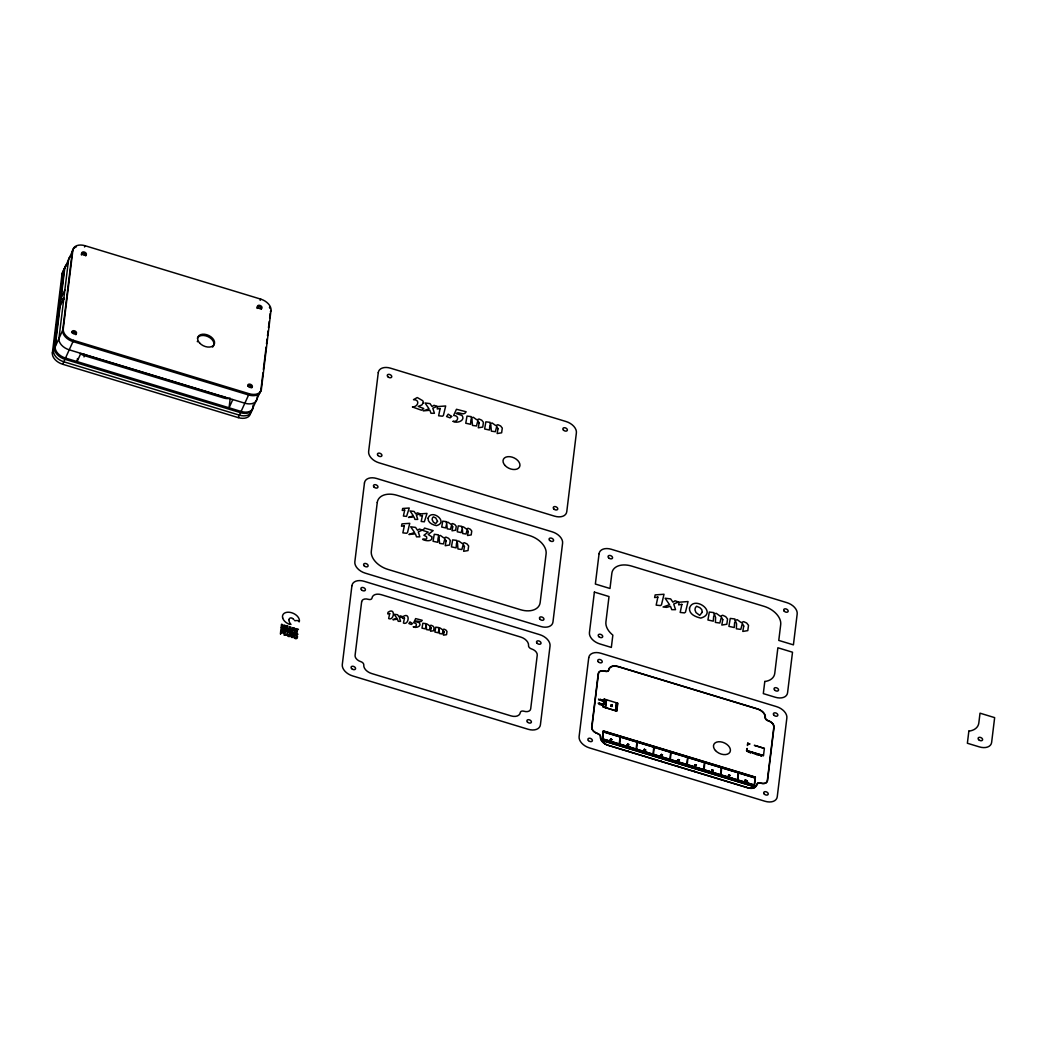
<?xml version="1.0" encoding="UTF-8"?>
<svg xmlns="http://www.w3.org/2000/svg" width="1047" height="1047" viewBox="0 0 1047 1047"><rect width="100%" height="100%" fill="white"/><g stroke="black" fill="none" stroke-linecap="round" stroke-linejoin="round"><path stroke-width="1.5" d="M291.092 632.126L289.993 631.119L289.849 632.283M291.812 632.414L297.819 634.207M281.106 627.834L281.512 624.261L282.389 624.522L282.232 625.962L283.711 626.407L283.894 624.98L284.771 625.242L284.339 628.815L283.462 628.553L283.645 626.97L282.166 626.525L281.97 628.095L281.237 627.873M287.729 634.94L288.017 632.427L287.127 632.179L286.826 634.547M288.946 619.889L289.142 621.303A8.808 5.719 24.5 0 0 289.509 622.284A9.161 5.955 24.5 0 0 289.862 622.939A8.638 5.601 24.5 0 0 290.529 623.894A10.077 6.544 24.5 0 0 290.909 624.326L290.987 624.431M280.413 633.932L280.779 630.386M750.49 787.776L751.772 788.182L751.026 788.26A8.926 5.798 24.5 0 1 747.767 787.684L608.399 745.32A8.847 5.745 24.5 0 1 600.598 736.879A3.651 2.369 24.5 0 0 599.787 734.837L597.457 733.41A6.439 4.175 24.5 0 1 591.895 727.482L598.465 673.692A6.334 4.123 24.5 0 1 605.035 671.271L605.061 671.284A3.691 2.395 24.5 0 0 608.844 669.923A8.939 5.798 24.5 0 1 618.005 666.625L757.361 708.989A8.847 5.745 24.5 0 1 765.161 717.431M283.606 632.166L283.606 632.087A2.997 1.95 24.5 0 1 283.554 632.427L283.305 632.781A1.492 0.968 24.5 0 1 282.926 632.964A1.309 0.851 24.5 0 1 282.52 632.99L281.421 632.715L280.609 633.998M293.657 636.288L293.749 635.608M292.165 630.817L292.545 627.624L294.011 628.043M748.579 751.851L748.5 752.243M753.853 753.578L753.618 753.264M712.156 769.728L712.052 770.461M747.702 743.331L747.493 745.516L747.78 743.291L749.966 744.024L747.728 743.291M747.152 748.5L746.956 750.568L763.368 755.554M757.007 754.73L756.85 753.879L757.046 754.782M62.009 274.092L72.884 250.194A11.91 7.735 24.5 0 1 85.095 245.731L260.716 299.115A11.91 7.735 24.5 0 1 271.003 310.422L261.384 389.262L250.508 413.159A11.91 7.735 24.5 0 1 238.284 417.622L62.676 364.251A11.91 7.735 24.5 0 1 52.376 352.944L62.009 274.092A11.91 7.735 24.5 0 1 63.226 271.33M52.376 352.944L63.252 329.046L72.884 250.194M77.465 358.519L77.098 361.595L80.841 353.363M230.17 398.685L229.071 407.793L232.814 399.548M253.152 405.006L252.759 408.212A11.91 7.735 24.5 0 1 240.535 412.675L64.927 359.304A11.91 7.735 24.5 0 1 54.627 347.997L64.26 269.144A11.91 7.735 24.5 0 1 66.249 265.663M257.457 395.491L257.065 398.737A11.91 7.735 24.5 0 1 244.841 403.2L69.233 349.829A11.91 7.735 24.5 0 1 58.933 338.521L68.565 259.669A11.91 7.735 24.5 0 1 70.555 256.188M262.98 372.797L260.821 390.505A11.91 7.735 24.5 0 1 248.597 394.968L72.989 341.584A11.91 7.735 24.5 0 1 62.689 330.276L72.322 251.437A11.91 7.735 24.5 0 1 76.287 246.856M263.373 369.578L266.121 347.054M266.514 343.835L267.103 339.006M267.495 335.786L268.084 330.957M268.477 327.75L269.262 321.311M269.655 318.092L270.244 313.262M287.742 635.149C289.653 637.793 290.333 629.182 290.111 635.673M292.362 631.262L293.173 629.928L294.024 631.236M294.678 636L294.927 635.477A1.309 0.851 24.5 0 1 295.228 635.28L296.51 636.406M603.137 706.568L604.093 699.03L617.782 703.218L616.814 711.162L603.085 706.961M604.263 699.226L603.321 706.947L605.349 707.563L606.292 699.841M606.514 699.906L605.572 707.628L615.479 710.638L616.421 702.917M612.273 704.696L611.173 704.788M616.644 702.982L615.701 710.717L616.604 710.978L617.547 703.257M644.481 749.207L643.97 749.914L644.533 749.168M645.763 750.123L644.9 749.914L645.633 749.835M712.025 769.741L712.025 770.487M713.243 770.775L712.654 770.396L713.229 770.788M728.908 774.872L728.398 775.578M746.668 749.835L746.576 750.699L747.859 751.013M746.877 750.647L747.205 748.553M745.974 780.813L746.158 780.054L746.145 780.866M752.413 752.505L753.042 753.447M754.521 753.421L754.743 753.604M750.712 787.789L754.272 787.632A8.926 5.798 24.5 0 0 756.916 784.386A3.704 2.408 24.5 0 1 758.159 782.986L763.171 783.431A6.334 4.123 24.5 0 0 766.339 782.449L767.307 780.617L773.851 726.998L773.223 724.498A6.439 4.188 24.5 0 0 768.315 720.899A3.651 2.369 24.5 0 1 765.161 717.457M755.227 754.246L755.201 754.272M755.725 754.272L756.261 753.958M758.591 754.442L758.277 755.227L758.643 754.403M759.14 754.874L759.468 755.044M761.104 755.214L761.575 756.222L761.221 755.188M764.245 748.396L754.337 745.333L764.375 748.369L763.485 755.659L746.707 750.66L746.72 749.809M293.33 628.527L293.513 629.548M288.972 619.641L289.011 619.444A5.13 3.337 24.5 0 1 289.234 618.921L289.352 618.738A4.999 3.246 24.5 0 1 290.058 618.123L290.176 618.057A2.055 1.335 24.5 0 1 290.673 617.913L290.87 617.9M297.387 637.466L297.466 636.798A4.267 2.775 24.5 0 0 297.44 636.524L297.4 636.34A3.023 1.963 24.5 0 0 297.204 635.804A2.107 1.374 24.5 0 0 296.89 635.359A1.701 1.112 24.5 0 0 296.262 634.888L295.974 634.757A2.539 1.649 24.5 0 0 295.568 634.626L295.476 634.613A1.688 1.099 24.5 0 0 294.704 634.626L294.155 634.914A3.22 2.094 24.5 0 0 293.867 635.307L293.801 635.424M749.416 751.654L749.783 752.649L750.045 751.785M662.057 754.612L661.953 755.397M297.348 637.649L296.968 638.29A2.303 1.492 24.5 0 1 296.563 638.552L296.249 638.644A1.505 0.982 24.5 0 1 295.791 638.657A1.937 1.256 24.5 0 1 295.293 638.552M299.128 621.918L299.403 621.054A9.109 5.916 24.5 0 0 299.324 619.785L298.905 618.476A9.057 5.889 24.5 0 0 298.356 617.494L297.754 616.67A10.81 7.015 24.5 0 0 297.387 616.251L296.785 615.636A8.533 5.536 24.5 0 0 296.118 615.073A8.899 5.772 24.5 0 0 290.922 612.547A8.926 5.798 24.5 0 0 285.713 612.587A8.769 5.693 24.5 0 0 284.732 613.019L284.287 613.28A9.174 5.955 24.5 0 0 283.58 613.882A8.847 5.745 24.5 0 0 283.017 614.628L282.677 615.4A8.651 5.628 24.5 0 0 282.507 616.29A8.847 5.745 24.5 0 0 282.533 617.233L282.546 617.311A9.201 5.981 24.5 0 0 282.69 617.979M64.862 289.98L61.106 298.225L64.037 299.115M84.532 246.974L85.095 245.731M60.124 306.261L63.88 298.029M62.676 364.251L73.552 340.354A11.91 7.735 24.5 0 1 63.252 329.046M84.009 356.922L84.571 355.692L223.94 398.056A9.043 5.876 24.5 0 0 230.17 398.148M260.14 300.345L260.716 299.115M270.44 311.653L271.003 310.422M238.284 417.622L249.16 393.724A11.91 7.735 24.5 0 0 261.384 389.262M290.019 635.948L289.757 636.314A1.466 0.942 24.5 0 1 289.077 636.55L288.658 636.511M296.353 637.479L295.529 637.976L294.626 637.1M289.587 626.904L290.804 627.074L291.59 630.909M288.004 629.928L289.43 627.205M611.906 739.679L611.265 739.117L611.068 739.823M696.268 765.004C694.645 766.757 697.734 764.441 695.653 764.703M601.358 700.6L600.389 699.933M757.858 783.365L760.724 783.195A6.57 4.267 24.5 0 0 767.53 780.696L774.086 726.88A6.662 4.332 24.5 0 0 768.354 720.755L766.6 719.826A3.416 2.225 24.5 0 1 765.383 717.496A9.083 5.889 24.5 0 0 757.4 708.832L618.018 666.468A9.161 5.955 24.5 0 0 608.621 669.844A3.455 2.251 24.5 0 1 605.048 671.114A6.583 4.267 24.5 0 0 598.23 673.614L591.673 727.429A6.675 4.332 24.5 0 0 597.418 733.554A3.429 2.225 24.5 0 1 600.376 736.813A9.083 5.889 24.5 0 0 607.155 745.058L747.754 787.841A9.174 5.955 24.5 0 0 754.429 787.789L757.138 784.465A3.468 2.251 24.5 0 1 757.858 783.365M601.946 705.141C603.491 702.602 599.224 704.566 601.92 705.141M611.88 739.692L611.082 739.928M760.646 755.908L760.541 755.371M611.291 705.678L611.985 705.56M644.572 756.196L643.355 755.816M662.542 754.756L661.913 755.201M661.586 761.365L660.369 760.986M677.749 760.096L678.391 759.468L677.749 760.174M679.372 759.873L678.718 760.397L679.438 759.808M678.456 766.496L677.239 766.116M694.109 771.259L695.378 771.665M728.411 775.5L728.961 774.832M729.432 775.801L730.112 775.277L729.419 775.892M728.188 781.716L729.393 782.004M744.914 780.499L745.399 779.832L744.744 780.552M745.673 780.735L746.446 780.997L745.66 780.826M744.718 786.637L745.896 787.095M605.336 743.645L604.381 743.344M628.135 751.196L626.904 750.791M611.134 704.867L612.259 704.67M610.82 705.809L612.037 706.529L610.807 705.887M627.964 744.888L628.737 745.189L628.331 744.653M729.824 775.591L729.615 775.657M293.814 629.64L294.024 628.606M297.099 620.531L297.165 620.544A1.845 1.204 24.5 0 1 298.631 621.172L298.775 621.316M288.789 632.152C291.59 631.158 285.425 629.993 288.566 632.113M288.815 630.176L289.208 629.522L290.739 630.765M282.088 632.362C284.169 631.969 280.269 629.744 281.787 632.283M290.425 629.378L290.15 627.48L289.927 629.221M290.071 632.493L291.066 632.27M294.691 631.969L294.587 630.569M283.946 630.032L286.957 630.935L280.949 629.116M73.552 340.354L249.16 393.724M604.237 699.461L606.265 700.077M604.211 699.618L606.239 700.234M603.844 702.616L605.86 703.388M611.972 705.678L611.317 705.652M603.753 703.401L605.781 704.016M603.739 703.558L605.755 704.173M603.373 706.555L605.375 707.327M283.07 629.757L282.009 629.443M294.796 633.33L292.558 632.65M296.55 633.788L297.649 634.129M281.054 630.307L282.258 630.674M603.425 731.748L620.086 736.813M620.308 736.879L636.969 741.943M637.191 742.009L653.852 747.074M654.074 747.139L670.734 752.204M670.97 752.283L687.63 757.347M687.853 757.413L704.513 762.478M704.736 762.543L721.396 767.608M721.619 767.673L738.279 772.738L721.605 767.831M738.501 772.804L755.175 777.869M603.399 731.905L620.06 736.97M620.295 737.036L636.956 742.101M637.178 742.166L653.838 747.231M654.061 747.296L670.721 752.361M670.944 752.44L687.604 757.505M687.827 757.57L704.487 762.635M704.723 762.7L721.383 767.765M738.488 772.961L755.149 778.026M602.562 738.842L619.222 743.907M619.444 743.972L636.105 749.037M636.327 749.115L652.988 754.167M653.21 754.246L669.871 759.311M670.093 759.376L686.753 764.441M686.989 764.506L703.649 769.571M703.872 769.637L720.532 774.701L720.336 776.285L721.475 766.98L704.814 761.915L704.016 771.312L703.846 769.794M720.755 774.767L737.415 779.832M737.638 779.897L754.298 784.962M602.535 738.999L602.706 740.53L603.504 731.12L620.164 736.185L619.026 745.49L619.196 744.064M619.418 744.129L619.588 745.66L620.387 736.25L637.047 741.315L635.909 750.62L636.079 749.194M636.314 749.272L636.471 750.791L637.27 741.381L653.93 746.446L652.791 755.751L652.975 754.324M653.197 754.403L653.354 755.921L654.153 746.511L670.813 751.576L669.687 760.881L669.858 759.468M670.08 759.533L670.25 761.051L671.048 751.641L687.709 756.706L686.57 766.011L686.74 764.598M686.963 764.663L687.133 766.182L687.931 756.785L704.592 761.836L703.453 771.142L703.623 769.728M720.742 774.924L720.899 776.455L721.697 767.045L738.357 772.11L737.219 781.415L737.402 779.989M737.625 780.067L737.782 781.586L738.58 772.176L755.24 777.24L754.115 786.546L754.285 785.119M285.661 629.221L287.716 629.836L286.263 628.828L286.394 627.794L287.742 628.187L286.564 626.355L288.082 626.25L285.779 625.556L285.36 629.116M288.239 636.406L286.826 635.032M600.324 699.933L600.441 699.187L601.41 700.234M289.901 624.457L289.718 624.392A10.117 6.57 24.5 0 1 288.763 624.025A8.926 5.798 24.5 0 1 284.993 621.552L284.692 621.251A9.135 5.929 24.5 0 1 283.894 620.308L283.658 619.981A8.625 5.601 24.5 0 1 282.716 618.005M291.773 618.057L291.93 618.11A1.714 1.112 24.5 0 1 292.349 618.306L292.637 618.489M294.272 628.135L295.346 629.273A2.552 1.662 24.5 0 1 295.306 629.679L294.482 630.281M748.042 751.811L748.919 751.955M628.069 744.273L628.881 744.443L627.951 744.967M711.031 776.508L712.248 776.782M282.598 630.791L283.227 631.21A1.466 0.955 24.5 0 1 283.528 631.655L283.606 631.917M294.796 620.662L295.032 620.753A5.431 3.534 24.5 0 1 295.686 620.596A5.902 3.835 24.5 0 1 296.537 620.518M293.657 636.772L293.998 637.61A2.107 1.374 24.5 0 0 294.325 638.003A1.597 1.034 24.5 0 0 294.966 638.421M292.82 618.659A17.105 11.111 24.5 0 1 293.945 619.719M251.633 410.686A11.91 7.735 24.5 0 1 239.41 415.149L63.802 361.778A11.91 7.735 24.5 0 1 53.502 350.47L63.134 271.618A11.91 7.735 24.5 0 1 65.123 268.137M213.065 346.518A8.926 5.798 24.5 0 1 212.489 347.054M197.464 341.767A8.926 5.798 24.5 0 1 197.307 341.348M197.399 338.207A8.926 5.798 24.5 0 1 208.157 336.702A8.926 5.798 24.5 0 1 213.496 345.89M269.419 307.255A11.91 7.735 24.5 0 1 269.956 308.381M247.707 385.702A2.382 1.544 24.5 0 1 250.325 385.728A2.382 1.544 24.5 0 1 251.804 387.77M81.522 255.049A2.382 1.544 24.5 0 1 83.472 253.204A2.382 1.544 24.5 0 1 85.697 255.926M257.143 308.433A2.382 1.544 24.5 0 1 256.96 307.975M257.065 307.164A2.382 1.544 24.5 0 1 259.957 306.889A2.382 1.544 24.5 0 1 261.305 309.297M71.602 332.566A2.382 1.544 24.5 0 1 74.494 332.292A2.382 1.544 24.5 0 1 75.842 334.7M253.322 406.982A11.91 7.735 24.5 0 1 241.098 411.445L65.477 358.061A11.91 7.735 24.5 0 1 55.19 346.766L64.809 267.914A11.91 7.735 24.5 0 1 67.715 263.818M84.571 355.692A8.965 5.824 24.5 0 1 80.37 353.624M224.961 396.878A19.147 12.433 24.5 0 1 220.21 395.871L87.791 355.627A19.147 12.433 24.5 0 1 83.132 353.781M289.142 631.485L288.108 631.197L289.142 631.485M431.73 536.771C433.654 544.846 415.62 537.739 425.736 539.205A3.167 2.055 24.5 0 0 426.77 538.328L426.574 536.731L423.93 535.253L428.184 532.112L423.014 530.541L424.558 528.081L433.144 530.62L428.184 534.494L431.73 536.771M428.092 518.186C427.569 522.793 432.777 524.835 436.442 525.646C449.163 522.231 431.586 508.201 428.092 518.186M689.515 608.006C688.808 614.249 695.849 616.997 700.796 618.083C718.478 612.966 694.174 594.775 689.515 608.006M603.111 700.063C602.143 703.728 601.227 697.119 602.3 700.757L603.111 700.063M431.142 627.951L430.553 631.249L433.628 630.752L434.086 627.519L432.935 626.08L431.076 625.229L429.623 625.831L427.124 624.025L425.645 624.588L425.736 623.606L422.857 623.24L422.006 628.148L425.278 628.854L426.194 625.177L426.587 629.627L429.322 630.006L430.291 626.342L431.142 627.951M446.074 540.998L445.237 545.709L449.608 544.99L450.262 540.383L448.626 538.328L445.97 537.124L443.902 537.975L440.342 535.41L438.248 536.208L438.366 534.808L434.256 534.297L433.052 541.273L437.725 542.294L438.104 537.792L439.033 537.046L439.583 543.393L443.483 543.93L444.857 538.695L446.074 540.998M444.046 631.878L443.457 635.176L446.532 634.678L446.99 631.446L445.839 629.993L443.98 629.155L442.528 629.757L440.028 627.951L438.562 628.514L438.641 627.533L435.761 627.166L434.911 632.061L438.196 632.781L439.099 629.09L439.491 633.553L442.227 633.932L443.195 630.255L444.046 631.878M452.697 526.824L451.99 530.803L455.694 530.201L456.23 526.314L454.856 524.573L452.618 523.552L450.864 524.272L447.867 522.1L446.101 522.78L446.192 521.602L442.724 521.17L441.716 527.06L445.656 527.91L446.755 523.487L447.226 528.84L450.511 529.298L451.676 524.887L452.697 526.824M464.462 546.586L463.625 551.298L468.009 550.578L468.65 545.984L467.014 543.917L464.371 542.712L462.29 543.563L458.73 540.998L456.636 541.796L456.754 540.396L452.644 539.886L451.44 546.861L456.112 547.882L456.492 543.38L457.421 542.634L457.971 548.981L461.871 549.518L463.258 544.283L464.462 546.586M468.218 531.536L467.512 535.514L471.202 534.912L471.752 531.025L470.378 529.285L468.14 528.264L466.386 528.997L463.376 526.824L461.609 527.505L461.714 526.314L458.246 525.882L457.238 531.771L461.177 532.635L462.277 528.198L462.748 533.564L466.033 534.022L467.198 529.599L468.218 531.536M479.133 422.962L478.27 427.791L482.759 427.071L483.426 422.334L481.751 420.227L479.029 418.983L476.895 419.86L473.244 417.23L471.098 418.054L471.215 416.614L467.001 416.078L465.771 423.237L470.561 424.284L470.954 419.677L471.896 418.905L472.472 425.422L476.477 425.972L477.89 420.606L479.133 422.962M498.006 428.707L497.142 433.537L501.631 432.804L502.298 428.079L500.623 425.959L497.901 424.716L495.781 425.606L492.116 422.962L489.97 423.786L490.101 422.347L485.873 421.823L484.643 428.982L489.433 430.029L489.826 425.409L490.768 424.637L491.344 431.155L495.349 431.717L496.762 426.338L498.006 428.707M722.77 619.68L721.815 625.059L726.814 624.248L727.547 618.986L725.689 616.631L722.666 615.256L720.297 616.238L716.24 613.306L713.845 614.223L713.989 612.626L709.303 612.037L707.929 619.994L713.256 621.159L713.688 616.029L714.735 615.165L715.611 617.481L715.376 622.415L719.826 623.03L721.396 617.063L722.77 619.68M743.736 626.054L742.794 631.433L747.78 630.621L748.526 625.36L746.655 623.004L743.632 621.63L741.263 622.612L737.206 619.68L734.824 620.596L734.955 618.999L730.269 618.411L728.895 626.368L734.222 627.533L734.654 622.402L735.701 621.538L736.578 623.855L736.342 628.789L740.792 629.404L742.362 623.436L743.736 626.054M296.183 632.336L297.047 632.676L297.427 629.64L298.434 629.391L295.66 628.553L296.55 629.365L296.196 632.218M389.693 613.594L388.659 618.541C394.091 621.211 395.91 606.763 388.044 612.246L387.691 613.882L389.693 613.594M404.666 510.098L403.409 516.066L406.563 516.393L409.233 508.004L402.676 508.489L402.257 510.452L404.666 510.098M404.338 525.803L402.859 532.858L406.589 533.263L407.492 532.635L409.743 523.317L401.983 523.893L401.485 526.222L404.338 525.803M404.482 618.083L403.435 623.044C408.867 625.713 410.686 611.265 402.82 616.748L402.48 618.384L404.482 618.083M422.438 515.504L421.182 521.458L424.336 521.799L427.006 513.41L420.449 513.894L420.03 515.857L422.438 515.504M440.133 408.526L438.614 415.777L442.436 416.196L443.378 415.541L445.682 405.974L437.711 406.576L437.201 408.958L440.133 408.526M657.856 597.091L656.168 605.14L660.421 605.598L661.455 604.878L664.02 594.251L655.173 594.905L654.611 597.562L657.856 597.091M681.872 604.381L680.184 612.443L684.437 612.901L685.471 612.181L688.049 601.554L679.189 602.208L678.626 604.865L681.872 604.381M746.773 780.617L747.493 781.193L746.773 780.617M290.844 633.278L291.76 634.129L291.38 637.27L292.27 637.531L292.65 634.39L293.697 634.142L290.844 633.278M286.433 635.149L284.012 635.032L284.457 631.341L285.36 631.616L284.993 634.704L286.433 635.149M598.779 699.645C600.847 700.901 597.615 697.93 598.779 699.645M598.91 703.649C597.745 703.165 598.151 702.799 598.91 703.649M661.534 754.377L660.853 755.044L661.534 754.377M695.3 764.65L694.658 765.331L695.3 764.65M599.447 703.139L599.447 704.461L599.682 703.584C600.572 707.183 600.939 701.359 600.311 704.238L599.473 703.087M610.872 738.986L610.231 739.666L610.872 738.986M627.755 744.116L627.114 744.81L627.755 744.116M351.91 585.757L342.29 664.596A11.91 7.735 24.5 0 0 352.577 675.904L528.198 729.288A11.91 7.735 24.5 0 0 540.409 724.825L550.041 645.973A11.91 7.735 24.5 0 0 539.742 634.665L364.134 581.294A11.91 7.735 24.5 0 0 351.91 585.757M364.461 482.955L354.841 561.807A11.91 7.735 24.5 0 0 365.128 573.115L540.736 626.486A11.91 7.735 24.5 0 0 552.96 622.023L562.592 543.171A11.91 7.735 24.5 0 0 552.293 531.863L376.684 478.492A11.91 7.735 24.5 0 0 364.461 482.955M378.268 372.627L368.636 451.479A11.91 7.735 24.5 0 0 378.935 462.787L554.544 516.158A11.91 7.735 24.5 0 0 566.767 511.695L576.387 432.843A11.91 7.735 24.5 0 0 566.1 421.548L390.479 368.164A11.91 7.735 24.5 0 0 378.268 372.627M361.634 601.789L355.077 655.409A6.544 4.253 24.5 0 0 360.718 661.612A3.534 2.303 24.5 0 1 363.767 664.976A8.965 5.824 24.5 0 0 371.672 673.535L511.028 715.886A9.043 5.876 24.5 0 0 520.307 712.549A3.573 2.316 24.5 0 1 524.01 711.253A6.452 4.188 24.5 0 0 530.698 708.78L537.242 655.16A6.544 4.253 24.5 0 0 531.614 648.957A3.534 2.303 24.5 0 1 528.552 645.593A8.965 5.824 24.5 0 0 520.66 637.047L381.291 594.683A9.043 5.876 24.5 0 0 372.012 598.02A3.573 2.316 24.5 0 1 368.322 599.329A6.452 4.188 24.5 0 0 361.634 601.789M377.26 502.455L371.305 551.206A19.147 12.433 24.5 0 0 387.992 569.424L520.411 609.681A19.147 12.433 24.5 0 0 540.16 602.535L546.115 553.784A19.252 12.512 24.5 0 0 529.455 535.554L397.035 495.31A19.278 12.525 24.5 0 0 377.26 502.455M402.362 616.604L399.47 617.848L400.582 621.329L398.253 621.329L397.467 619.261L392.9 619.693L396.905 618.28L394.156 614.288L397.572 614.72L398.946 616.709L400.307 615.858L402.362 616.604M419.886 513.737L416.418 515.229L417.753 519.404L414.952 519.417L414.01 516.93L408.513 517.44L413.329 515.739L410.031 510.949L414.128 511.46L415.79 513.855L417.413 512.834L419.886 513.737M437.031 406.38L432.804 408.199L434.426 413.277L431.024 413.29L429.885 410.254L423.197 410.882L429.048 408.814L425.043 402.977L430.029 403.618L432.045 406.524L434.021 405.281L437.031 406.38M422.386 530.096L418.263 531.876L419.847 536.823L416.536 536.836L415.41 533.878L408.906 534.494L414.599 532.478L410.699 526.798L415.554 527.413L417.517 530.253L419.454 529.036L422.386 530.096M413.369 626.852C415.934 628.514 422.072 626.302 419.415 622.782L415.489 621.512C417.138 619.693 420.672 623.606 422.268 620.308L415.646 618.594L413.696 622.821C417.766 622.834 417.059 627.415 413.369 626.852M453.142 421.352C456.898 423.786 465.876 420.541 461.976 415.41L456.23 413.552C458.638 410.882 463.808 416.601 466.164 411.785L456.466 409.285L453.626 415.45C459.554 415.476 458.534 422.177 453.142 421.352M594.382 592.092L589.435 632.584A11.91 7.735 24.5 0 0 599.735 643.892L611.343 647.426L612.848 635.097L611.814 634.246A19.147 12.433 24.5 0 1 605.912 621.983L609.014 596.541L594.382 592.092M599.067 553.732L595.363 584.043L609.995 588.493L611.854 573.246A19.278 12.525 24.5 0 1 631.642 566.087L764.061 606.331A19.252 12.512 24.5 0 1 780.709 624.562L778.772 640.424L793.417 644.86L797.186 613.948A11.91 7.735 24.5 0 0 786.886 602.653L611.278 549.269A11.91 7.735 24.5 0 0 599.067 553.732M588.728 657.738L579.109 736.578A11.91 7.735 24.5 0 0 589.409 747.885L765.017 801.269A11.91 7.735 24.5 0 0 777.24 796.806L786.86 717.954A11.91 7.735 24.5 0 0 776.56 706.646L600.952 653.276A11.91 7.735 24.5 0 0 588.728 657.738M601.475 703.859L601.789 704.932L601.475 703.859M603.281 730.976L602.234 740.543L754.324 786.69L755.371 777.11L603.321 730.924M603.098 739.169L602.928 740.595L607.208 741.891L607.378 740.478L603.098 739.169M607.6 740.543L607.43 741.957L608.333 742.231L608.503 740.818L607.6 740.543M608.726 740.883L608.556 742.297L612.835 743.606L613.005 742.179L608.726 740.883M613.228 742.258L613.058 743.671L613.961 743.946L614.131 742.532L613.228 742.258M614.353 742.598L614.183 744.011L618.463 745.32L618.633 743.894L614.353 742.598M619.981 744.299L619.811 745.726L624.091 747.021L624.261 745.608L619.981 744.299M624.483 745.673L624.313 747.087L625.216 747.362L625.386 745.948L624.483 745.673M625.609 746.014L625.439 747.44L629.718 748.736L629.888 747.322L625.609 746.014M630.111 747.388L629.941 748.801L630.844 749.076L631.014 747.663L630.111 747.388M631.236 747.728L631.066 749.142L635.346 750.45L635.516 749.024L631.236 747.728M636.877 749.443L636.694 750.856L640.973 752.152L641.144 750.738L636.877 749.443M641.379 750.804L641.196 752.23L642.099 752.505L642.269 751.079L641.379 750.804M642.505 751.144L642.321 752.571L646.601 753.866L646.771 752.453L642.505 751.144M647.007 752.518L646.824 753.932L647.727 754.206L647.897 752.793L647.007 752.518M648.132 752.858L647.949 754.285L652.229 755.581L652.412 754.154L648.132 752.858M653.76 754.573L653.59 755.986L657.856 757.295L658.04 755.869L653.76 754.573M658.262 755.934L658.092 757.361L658.982 757.635L659.165 756.209L658.262 755.934M659.388 756.287L659.217 757.701L663.484 758.996L663.667 757.583L659.388 756.287M678.43 601.999L673.731 604.014L675.537 609.668L671.755 609.668L670.486 606.305L666.533 607.352L663.065 606.998L669.557 604.695L665.107 598.217L670.656 598.923L672.881 602.156L675.093 600.769L678.43 601.999M663.89 757.648L663.719 759.075L664.609 759.337L664.793 757.923L663.89 757.648M665.015 757.989L664.845 759.415L669.125 760.711L669.295 759.297L665.015 757.989M670.643 759.703L670.473 761.117L674.752 762.425L674.922 760.999L670.643 759.703M675.145 761.077L674.975 762.491L675.878 762.766L676.048 761.339L675.145 761.077M676.27 761.418L676.1 762.831L680.38 764.127L680.55 762.713L676.27 761.418M680.772 762.779L680.602 764.205L681.505 764.48L681.676 763.054L680.772 762.779M681.898 763.119L681.728 764.546L686.007 765.841L686.178 764.428L681.898 763.119M687.526 764.834L687.356 766.26L691.635 767.556L691.805 766.129L687.526 764.834M692.028 766.208L691.858 767.621L692.761 767.896L692.931 766.483L692.028 766.208M693.153 766.548L692.983 767.961L697.263 769.27L697.433 767.844L693.153 766.548M697.655 767.909L697.485 769.336L698.388 769.61L698.558 768.184L697.655 767.909M698.781 768.262L698.611 769.676L702.89 770.972L703.061 769.558L698.781 768.262M704.409 769.964L704.238 771.39L708.518 772.686L708.688 771.273L704.409 769.964M708.911 771.338L708.74 772.751L709.644 773.026L709.814 771.613L708.911 771.338M710.036 771.678L709.866 773.092L714.146 774.4L714.316 772.974L710.036 771.678M712.444 770.37L713.295 770.278L712.523 770.291M714.551 773.052L714.368 774.466L715.271 774.741L715.441 773.314L714.551 773.052M715.677 773.393L715.494 774.806L719.773 776.102L719.943 774.688L715.677 773.393M721.304 775.094L721.121 776.521L725.401 777.816L725.571 776.403L721.304 775.094M725.807 776.468L725.623 777.882L726.526 778.157L726.697 776.743L725.807 776.468M726.932 776.809L726.749 778.235L731.028 779.531L731.212 778.104L726.932 776.809M731.434 778.183L731.264 779.596L732.154 779.871L732.337 778.458L731.434 778.183M732.56 778.523L732.39 779.936L736.656 781.245L736.839 779.819L732.56 778.523M738.187 780.237L738.017 781.651L742.284 782.947L742.467 781.533L738.187 780.237M742.689 781.599L742.519 783.025L743.409 783.3L743.592 781.873L742.689 781.599M743.815 781.939L743.645 783.365L747.924 784.661L748.095 783.248L743.815 781.939M746.943 780.669L746.943 780.669M748.317 783.313L748.147 784.727L749.05 785.001L749.22 783.588L748.317 783.313M749.443 783.653L749.272 785.067L753.552 786.376L753.722 784.949L749.443 783.653M764.794 681.466L763.315 693.611L775.343 697.263A11.91 7.735 24.5 0 0 787.566 692.8L792.514 652.216L777.882 647.766L774.767 673.313A19.147 12.433 24.5 0 1 766.404 681.231L764.794 681.466M968.855 731.107L967.376 743.252L979.403 746.904A11.91 7.735 24.5 0 0 991.627 742.441L994.65 717.627L980.018 713.177L978.827 722.953A19.147 12.433 24.5 0 1 970.464 730.871L968.855 731.107M423.289 402.742L421.862 404.953L418.211 406.406L423.721 408.513L421.575 410.241L412.413 406.982C418.263 406.995 420.318 399.496 413.513 399.666L417.256 397.533L422.648 400.661A4.502 2.919 24.5 0 1 423.289 402.742M437.541 521.301L435.644 523.631L433.379 522.113L432.175 519.731A8.572 5.562 24.5 0 1 432.568 517.794L433.34 516.878L435.735 517.925L437.541 521.301M702.288 612.22L699.71 615.361L696.006 612.574L695.038 610.087A11.582 7.512 24.5 0 1 695.561 607.469L696.608 606.239L699.841 607.653L701.752 609.59L702.288 612.22M451.65 416.457L450.105 417.871L446.559 416.536L448.221 414.167L451.65 416.457M412.348 623.502L411.288 624.47L408.88 623.554L410.005 621.931L412.348 623.502M751.249 752.217C750.581 754.455 750.097 750.333 750.725 752.675L751.249 752.204M715.467 750.542A8.926 5.798 24.5 0 0 729.916 752.191A8.926 5.798 24.5 0 0 720.467 741.799A8.926 5.798 24.5 0 0 715.467 750.542M598.269 661.783A2.382 1.544 24.5 0 0 602.117 662.228A2.382 1.544 24.5 0 0 599.591 659.453A2.382 1.544 24.5 0 0 598.269 661.783M773.877 715.166A2.382 1.544 24.5 0 0 777.725 715.598A2.382 1.544 24.5 0 0 775.212 712.837A2.382 1.544 24.5 0 0 773.877 715.166M764.245 794.019A2.382 1.544 24.5 0 0 768.105 794.451A2.382 1.544 24.5 0 0 765.579 791.676A2.382 1.544 24.5 0 0 764.245 794.019M588.414 740.569A2.382 1.544 24.5 0 0 592.262 741.001A2.382 1.544 24.5 0 0 589.749 738.24A2.382 1.544 24.5 0 0 588.414 740.569M978.631 739.653A2.382 1.544 24.5 0 0 982.492 740.085A2.382 1.544 24.5 0 0 979.966 737.324A2.382 1.544 24.5 0 0 978.631 739.653M361.437 589.801A2.382 1.544 24.5 0 0 365.298 590.246A2.382 1.544 24.5 0 0 362.772 587.472A2.382 1.544 24.5 0 0 361.437 589.801M527.426 722.024A2.382 1.544 24.5 0 0 531.274 722.469A2.382 1.544 24.5 0 0 528.761 719.695A2.382 1.544 24.5 0 0 527.426 722.024M537.046 643.185A2.382 1.544 24.5 0 0 540.906 643.617A2.382 1.544 24.5 0 0 538.38 640.856A2.382 1.544 24.5 0 0 537.046 643.185M351.596 668.588A2.382 1.544 24.5 0 0 355.443 669.02A2.382 1.544 24.5 0 0 352.918 666.258A2.382 1.544 24.5 0 0 351.596 668.588M549.596 540.383A2.382 1.544 24.5 0 0 553.457 540.828A2.382 1.544 24.5 0 0 550.931 538.053A2.382 1.544 24.5 0 0 549.596 540.383M373.988 487.012A2.382 1.544 24.5 0 0 377.836 487.444A2.382 1.544 24.5 0 0 375.323 484.669A2.382 1.544 24.5 0 0 373.988 487.012M539.977 619.235A2.382 1.544 24.5 0 0 543.825 619.667A2.382 1.544 24.5 0 0 541.312 616.905A2.382 1.544 24.5 0 0 539.977 619.235M364.134 565.786A2.382 1.544 24.5 0 0 367.994 566.231A2.382 1.544 24.5 0 0 365.468 563.456A2.382 1.544 24.5 0 0 364.134 565.786M505.007 465.444A8.926 5.798 24.5 0 0 519.456 467.093A8.926 5.798 24.5 0 0 509.994 456.701A8.926 5.798 24.5 0 0 505.007 465.444M553.784 508.907A2.382 1.544 24.5 0 0 557.632 509.352A2.382 1.544 24.5 0 0 555.106 506.578A2.382 1.544 24.5 0 0 553.784 508.907M387.796 376.684A2.382 1.544 24.5 0 0 391.643 377.116A2.382 1.544 24.5 0 0 389.131 374.355A2.382 1.544 24.5 0 0 387.796 376.684M563.404 430.055A2.382 1.544 24.5 0 0 567.252 430.5A2.382 1.544 24.5 0 0 564.739 427.726A2.382 1.544 24.5 0 0 563.404 430.055M377.941 455.458A2.382 1.544 24.5 0 0 381.802 455.903A2.382 1.544 24.5 0 0 379.276 453.129A2.382 1.544 24.5 0 0 377.941 455.458M258.02 307.622A2.382 1.544 24.5 0 0 261.868 308.067A2.382 1.544 24.5 0 0 259.355 305.292A2.382 1.544 24.5 0 0 258.02 307.622M248.388 386.474A2.382 1.544 24.5 0 0 252.248 386.919A2.382 1.544 24.5 0 0 249.723 384.144A2.382 1.544 24.5 0 0 248.388 386.474M72.557 333.025A2.382 1.544 24.5 0 0 76.405 333.47A2.382 1.544 24.5 0 0 73.892 330.695A2.382 1.544 24.5 0 0 72.557 333.025M82.412 254.251A2.382 1.544 24.5 0 0 86.26 254.683A2.382 1.544 24.5 0 0 83.734 251.921A2.382 1.544 24.5 0 0 82.412 254.251M199.624 343.01A8.926 5.798 24.5 0 0 214.072 344.659A8.926 5.798 24.5 0 0 204.61 334.268A8.926 5.798 24.5 0 0 199.624 343.01M608.595 557.789A2.382 1.544 24.5 0 0 612.443 558.221A2.382 1.544 24.5 0 0 609.917 555.46A2.382 1.544 24.5 0 0 608.595 557.789M598.74 636.563A2.382 1.544 24.5 0 0 602.588 637.008A2.382 1.544 24.5 0 0 600.075 634.233A2.382 1.544 24.5 0 0 598.74 636.563M774.571 690.012A2.382 1.544 24.5 0 0 778.431 690.444A2.382 1.544 24.5 0 0 775.906 687.683A2.382 1.544 24.5 0 0 774.571 690.012M784.203 611.16A2.382 1.544 24.5 0 0 788.051 611.605A2.382 1.544 24.5 0 0 785.538 608.831A2.382 1.544 24.5 0 0 784.203 611.16"/></g></svg>
